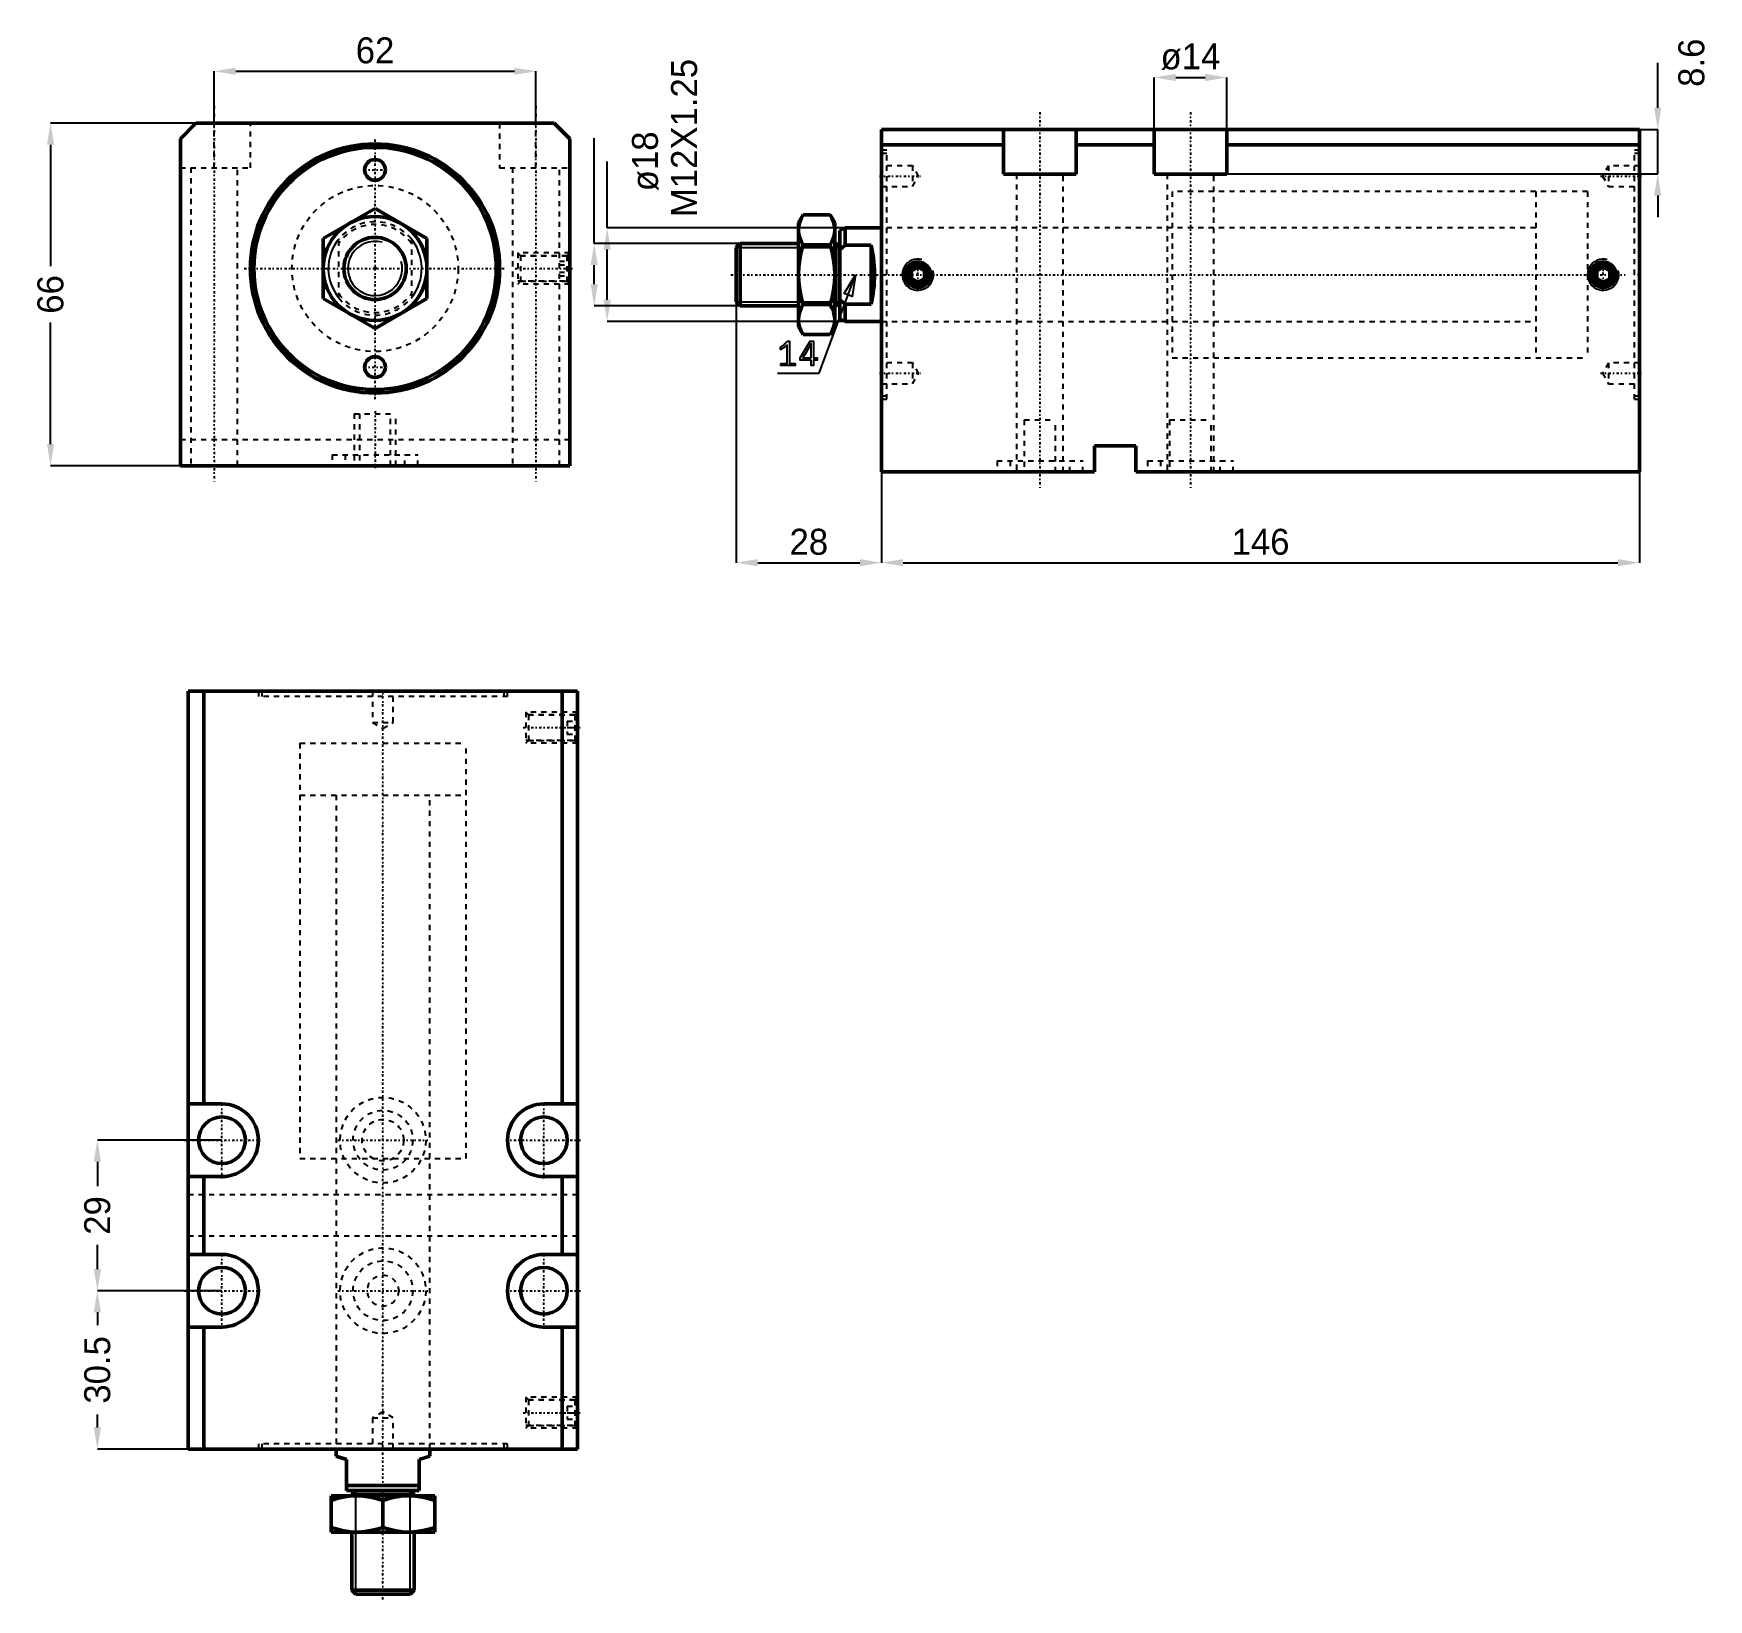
# Model space of a CAD drawing. Header units: millimetres. Extents: x -66 to 257, y -256 to 45.
import ezdxf

# ---------------------------------------------------------------- set-up
doc = ezdxf.new("R2010")
doc.units = ezdxf.units.MM
doc.linetypes.add('Center', pattern=[1.5, 0.45, -0.5, 0.05, -0.5])
doc.linetypes.add('Dashed', pattern=[2, 1, -1])
for name, color, linetype, lineweight in [('2d ConnectionPoints', 7, 'Continuous', 50), ('AM_0', 7, 'Continuous', 50), ('AM_5', 3, 'Continuous', 25), ('AM_7', 7, 'Center', 25), ('AM_9', 6, 'Dashed', 25)]:
    doc.layers.add(name, color=color, linetype=linetype, lineweight=lineweight)
doc.dimstyles.new('ISO-25', dxfattribs={"dimtxt": 2.5, "dimasz": 2.5, "dimexe": 1.25, "dimexo": 0.625, "dimtad": 1, "dimtxsty": 'Standard', "dimcen": 2.5, "dimadec": 0, "dimazin": 0, "dimtfac": 1, "dimtmove": 0, "dimatfit": 3, "dimfxl": 0, "dimarcsym": 0})

# ---------------------------------------------------------------- blocks, each defined once
blk = doc.blocks.new('1_JECX_MF_EXLA_32_70_0_rod__0_in_JECX_MF_160_EXLA_32_70_0__0')
at = {"layer": 'AM_0'}
for p, q in [((-10, 5.77), (0, 11.55)), ((0, 11.55), (10, 5.77)), ((-10, -5.77), (-10, 5.77)), ((10, 5.77), (10, -5.77)), ((0, -11.55), (-10, -5.77)), ((10, -5.77), (0, -11.55))]:
    blk.add_line(p, q, dxfattribs=at)
for radius in [10, 6]:
    blk.add_circle((0, 0), radius, dxfattribs=at)
at = {"layer": 'AM_5'}
blk.add_arc((0, 0), 5.23, 75, 15, dxfattribs=at)
at = {"layer": 'AM_9'}
for p, q in [((-7, -5.66), (-7, 5.66)), ((7, 5.66), (7, -5.66))]:
    blk.add_line(p, q, dxfattribs=at)
for points in [[(-7, 5.66), (-7.47, 5.03), (-7.88, 4.36), (-8.23, 3.65), (-8.51, 2.92), (-8.73, 2.17), (-8.89, 1.4), (-8.98, 0.62), (-9, -0.17), (-8.95, -0.95), (-8.83, -1.73), (-8.65, -2.49), (-8.4, -3.23), (-8.09, -3.95), (-7.71, -4.64), (-7.28, -5.3), (-7, -5.66)], [(7, -5.66), (7.47, -5.03), (7.88, -4.36), (8.23, -3.65), (8.51, -2.92), (8.73, -2.17), (8.89, -1.4), (8.98, -0.62), (9, 0.17), (8.95, 0.95), (8.83, 1.73), (8.65, 2.49), (8.4, 3.23), (8.09, 3.95), (7.71, 4.64), (7.28, 5.3), (7, 5.66)]]:
    blk.add_lwpolyline(points, dxfattribs=at)
for radius, start, end in [(9, 38.9424, 141.0576), (8.5, 34.5603, 145.4397), (8.5, 214.5603, 325.4397), (9, 218.9424, 321.0576)]:
    blk.add_arc((0, 0), radius, start, end, dxfattribs=at)
blk = doc.blocks.new('2_JECX_MF_EXLA_32_70_0_body__0_in_JECX_MF_160_EXLA_32_70_0__0')
at = {"layer": 'AM_0'}
for p, q in [((-34.5, 28), (-37.5, 25)), ((34.5, 28), (-34.5, 28)), ((37.5, 25), (34.5, 28)), ((-37.5, 25), (-37.5, -38)), ((37.5, -38), (37.5, 25)), ((-37.5, -38), (37.5, -38))]:
    blk.add_line(p, q, dxfattribs=at)
for centre, radius in [((0, 0), 24), ((0, 0), 23.34), ((0, 19), 2), ((0, -19), 2)]:
    blk.add_circle(centre, radius, dxfattribs=at)
at = {"layer": 'AM_5', "linetype": 'Dashed'}
for p, q in [((37.5, 3), (27.5, 3)), ((37.5, -3), (27.5, -3))]:
    blk.add_line(p, q, dxfattribs=at)
at = {"layer": 'AM_7'}
for p, q in [((-31, 31.3), (-31, -41.3)), ((31, 31.3), (31, -41.3)), ((0, -25.2), (0, 25.2)), ((-2.1, 19), (2.1, 19)), ((-25.2, 0), (25.2, 0)), ((27, 0), (38, 0)), ((-2.1, -19), (2.1, -19)), ((0, -27.5), (0, -38.5))]:
    blk.add_line(p, q, dxfattribs=at)
at = {"layer": 'AM_9'}
for p, q in [((-31, 19.4), (-31, 28)), ((-24, 19.4), (-24, 28)), ((24, 28), (24, 19.4)), ((31, 19.4), (31, 28)), ((-37.5, 19.4), (-24, 19.4)), ((-35.5, 19.4), (-35.5, -38)), ((-26.5, -38), (-26.5, 19.4)), ((24, 19.4), (37.5, 19.4)), ((26.5, 19.4), (26.5, -38)), ((35.5, -38), (35.5, 19.4)), ((28.04, 2.46), (27.5, 3)), ((27.5, 3), (27.5, -3)), ((37, 2.4), (27.5, 2.4)), ((36.96, 2.46), (28.04, 2.46)), ((28.04, 2.46), (28.04, -2.46)), ((35.5, 1.44), (37.5, 1.44)), ((35.5, 0.72), (37.5, 0.72)), ((37.5, 3), (36.96, 2.46)), ((36.96, 2.46), (36.96, -2.46)), ((37.5, 1.9), (37, 2.4)), ((37, 2.4), (37, -2.4)), ((27.5, -2.4), (37, -2.4)), ((27.5, -3), (28.04, -2.46)), ((28.04, -2.46), (36.96, -2.46)), ((35.5, -0.72), (37.5, -0.72)), ((35.5, -1.44), (37.5, -1.44)), ((36.96, -2.46), (37.5, -3)), ((37, -2.4), (37.5, -1.9)), ((-4, -28), (4, -28)), ((-4, -28), (-4, -38)), ((-3, -28), (-3, -38)), ((3, -38), (3, -28)), ((4, -38), (4, -28)), ((37.5, -33), (-37.5, -33)), ((-8.25, -35.9), (8.25, -35.9)), ((-8.25, -35.9), (-8.25, -38)), ((-5.75, -35.9), (-5.75, -38)), ((5.75, -38), (5.75, -35.9)), ((8.25, -38), (8.25, -35.9))]:
    blk.add_line(p, q, dxfattribs=at)
blk.add_circle((0, 0), 16, dxfattribs=at)
blk = doc.blocks.new('*D3')
at = {"layer": 'AM_5', "color": 0, "lineweight": -2}
for p, q in [((-31, 28), (-31, 38)), ((-26.83, 38), (26.83, 38)), ((31, 28), (31, 38))]:
    blk.add_line(p, q, dxfattribs=at)
at = {"layer": 'AM_5', "color": 0}
for points in [[(-26.83, 38.69), (-26.83, 37.31), (-31, 38)], [(26.83, 37.31), (26.83, 38.69), (31, 38)]]:
    blk.add_solid(points, dxfattribs=at)
at = {"layer": 'Defpoints', "color": 0}
for p in [(31, 38), (-31, 28), (31, 28)]:
    blk.add_point(p, dxfattribs=at)
at = {"layer": 'AM_5', "color": 0, "insert": (0, 42), "char_height": 5, "attachment_point": 5}
blk.add_mtext('62', dxfattribs=at)
blk = doc.blocks.new('*D4')
at = {"layer": 'AM_5', "color": 0, "lineweight": -2}
for p, q in [((-34.5, 28), (-62.5, 28)), ((-62.5, 23.83), (-62.5, 0.43)), ((-62.5, -33.83), (-62.5, -10.43)), ((-37.5, -38), (-62.5, -38))]:
    blk.add_line(p, q, dxfattribs=at)
at = {"layer": 'AM_5', "color": 0}
for points in [[(-61.81, 23.83), (-63.19, 23.83), (-62.5, 28)], [(-63.19, -33.83), (-61.81, -33.83), (-62.5, -38)]]:
    blk.add_solid(points, dxfattribs=at)
at = {"layer": 'Defpoints', "color": 0}
for p in [(-34.5, 28), (-62.5, -38), (-37.5, -38)]:
    blk.add_point(p, dxfattribs=at)
at = {"layer": 'AM_5', "color": 0, "insert": (-62.5, -5), "char_height": 5, "attachment_point": 5, "rotation": 90}
blk.add_mtext('66', dxfattribs=at)
blk = doc.blocks.new('1_JECX_MF_EXLA_32_70_0_rod__0_in_JECX_MF_160_EXLA_32_70_0__4')
at = {"layer": 'AM_0'}
for p, q in [((-9, 0), (-9, -1.35)), ((9, -1.35), (9, 0)), ((-7, -2), (-9, -1.35)), ((-7, -8), (-7, -2)), ((9, -1.35), (7, -2)), ((7, -2), (7, -8)), ((-10, -9), (10, -9)), ((-10, -16), (-10, -9)), ((-7, -7), (7, -7)), ((-7, -8), (7, -8)), ((-5.23, -8), (-6, -8.77)), ((-6, -8.77), (6, -8.77)), ((-6, -8.77), (-6, -9)), ((6, -8.77), (5.23, -8)), ((6, -9), (6, -8.77)), ((10, -9), (10, -16)), ((0, -15.11), (0, -9.89)), ((-10, -16), (10, -16)), ((-6, -16), (-6, -27.23)), ((6, -27.23), (6, -16)), ((-6, -27.23), (-5.23, -28)), ((-6, -27.23), (6, -27.23)), ((-5.23, -28), (5.23, -28)), ((5.23, -28), (6, -27.23))]:
    blk.add_line(p, q, dxfattribs=at)
for points in [[(-5, -9), (-5.36, -9), (-6.52, -9.09), (-7.68, -9.27), (-8.85, -9.54), (-10, -9.89)], [(0, -9.89), (-1.22, -9.53), (-2.45, -9.25), (-3.72, -9.06), (-5, -9)], [(5, -9), (4.64, -9), (3.48, -9.09), (2.32, -9.27), (1.15, -9.54), (0, -9.89)], [(10, -9.89), (8.78, -9.53), (7.55, -9.25), (6.28, -9.06), (5, -9)], [(-10, -15.11), (-8.78, -15.47), (-7.55, -15.75), (-6.28, -15.94), (-5, -16)], [(-5, -16), (-4.64, -16), (-3.48, -15.91), (-2.32, -15.73), (-1.15, -15.46), (0, -15.11)], [(0, -15.11), (1.22, -15.47), (2.45, -15.75), (3.72, -15.94), (5, -16)], [(5, -16), (5.36, -16), (6.52, -15.91), (7.68, -15.73), (8.85, -15.46), (10, -15.11)]]:
    blk.add_lwpolyline(points, dxfattribs=at)
at = {"layer": 'AM_5'}
for p, q in [((-5.23, -28), (-5.23, -8)), ((5.23, -28), (5.23, -8))]:
    blk.add_line(p, q, dxfattribs=at)
at = {"layer": 'AM_7'}
blk.add_line((0, -29), (0, 146.36), dxfattribs=at)
at = {"layer": 'AM_9'}
for p, q in [((-16, 136), (16, 136)), ((-16, 136), (-16, 126)), ((16, 126), (16, 136)), ((-16, 126), (16, 126)), ((-9, 126), (-9, 0)), ((9, 0), (9, 126))]:
    blk.add_line(p, q, dxfattribs=at)
blk = doc.blocks.new('2_JECX_MF_EXLA_32_70_0_body__0_in_JECX_MF_160_EXLA_32_70_0__4')
at = {"layer": 'AM_0'}
for p, q in [((37.5, 146), (-37.5, 146)), ((-37.5, 146), (-37.5, 0)), ((-34.5, 146), (-34.5, 66.5)), ((34.5, 146), (34.5, 66.5)), ((37.5, 146), (37.5, 0)), ((-31, 66.5), (-37.5, 66.5)), ((37.5, 66.5), (31, 66.5)), ((-37.5, 52.5), (-31, 52.5)), ((-34.5, 52.5), (-34.5, 37.5)), ((31, 52.5), (37.5, 52.5)), ((34.5, 52.5), (34.5, 37.5)), ((-31, 37.5), (-37.5, 37.5)), ((37.5, 37.5), (31, 37.5)), ((-37.5, 23.5), (-31, 23.5)), ((-34.5, 23.5), (-34.5, 0)), ((31, 23.5), (37.5, 23.5)), ((34.5, 23.5), (34.5, 0)), ((37.5, 0), (-37.5, 0))]:
    blk.add_line(p, q, dxfattribs=at)
for centre in [(-31, 59.5), (31, 59.5), (-31, 30.5), (31, 30.5)]:
    blk.add_circle(centre, 4.5, dxfattribs=at)
for centre, start, end in [((-31, 59.5), 270, 90), ((31, 59.5), 90, 270), ((-31, 30.5), 270, 90), ((31, 30.5), 90, 270)]:
    blk.add_arc(centre, 7, start, end, dxfattribs=at)
at = {"layer": 'AM_5', "linetype": 'Dashed'}
for p, q in [((37.5, 142), (27.5, 142)), ((37.5, 136), (27.5, 136)), ((37.5, 10), (27.5, 10)), ((37.5, 4), (27.5, 4))]:
    blk.add_line(p, q, dxfattribs=at)
at = {"layer": 'AM_7'}
for p, q in [((27, 139), (38, 139)), ((-31, 52.15), (-31, 66.85)), ((31, 52.15), (31, 66.85)), ((-38.35, 59.5), (-23.65, 59.5)), ((-8.6625, 59.5), (8.6625, 59.5)), ((23.65, 59.5), (38.35, 59.5)), ((-31, 23.15), (-31, 37.85)), ((31, 23.15), (31, 37.85)), ((-38.35, 30.5), (-23.65, 30.5)), ((-8.6625, 30.5), (8.6625, 30.5)), ((23.65, 30.5), (38.35, 30.5)), ((27, 7), (38, 7))]:
    blk.add_line(p, q, dxfattribs=at)
at = {"layer": 'AM_9'}
for p, q in [((-24, 146), (-24, 145)), ((-23.34, 146), (-23.34, 145)), ((-2, 146), (-2, 140)), ((2, 140), (2, 146)), ((23.34, 145), (23.34, 146)), ((24, 145), (24, 146)), ((24, 145), (-24, 145)), ((27.5, 142), (27.5, 136)), ((28.0415, 141.4585), (27.5, 142)), ((37.5, 142), (36.9585, 141.4585)), ((-2, 140), (2, 140)), ((-2, 140), (0, 138.8453)), ((0, 138.8453), (2, 140)), ((37, 141.4), (27.5, 141.4)), ((36.9585, 141.4585), (28.0415, 141.4585)), ((28.0415, 141.4585), (28.0415, 136.5415)), ((35.5, 140.25), (37.5, 140.25)), ((35.5, 140.25), (35.5, 137.75)), ((35.5, 139), (37.5, 139)), ((36.9585, 141.4585), (36.9585, 136.5415)), ((37.5, 140.9), (37, 141.4)), ((37, 141.4), (37, 136.6)), ((-16, 136), (16, 136)), ((-16, 136), (-16, 56)), ((16, 56), (16, 136)), ((27.5, 136.6), (37, 136.6)), ((27.5, 136), (28.0415, 136.5415)), ((28.0415, 136.5415), (36.9585, 136.5415)), ((35.5, 137.75), (37.5, 137.75)), ((36.9585, 136.5415), (37.5, 136)), ((37, 136.6), (37.5, 137.1)), ((-16, 56), (16, 56)), ((-9, 56), (-9, 0)), ((9, 0), (9, 56)), ((37.5, 49), (-37.5, 49)), ((37.5, 41), (-37.5, 41)), ((27.5, 10), (27.5, 4)), ((28.0415, 9.4585), (27.5, 10)), ((37.5, 10), (36.9585, 9.4585)), ((0, 7.1547), (-2, 6)), ((2, 6), (0, 7.1547)), ((37, 9.4), (27.5, 9.4)), ((36.9585, 9.4585), (28.0415, 9.4585)), ((28.0415, 9.4585), (28.0415, 4.5415)), ((35.5, 8.25), (37.5, 8.25)), ((35.5, 8.25), (35.5, 5.75)), ((35.5, 7), (37.5, 7)), ((36.9585, 9.4585), (36.9585, 4.5415)), ((37.5, 8.9), (37, 9.4)), ((37, 9.4), (37, 4.6)), ((-2, 6), (-2, 0)), ((-2, 6), (2, 6)), ((2, 0), (2, 6)), ((27.5, 4.6), (37, 4.6)), ((27.5, 4), (28.0415, 4.5415)), ((28.0415, 4.5415), (36.9585, 4.5415)), ((35.5, 5.75), (37.5, 5.75)), ((36.9585, 4.5415), (37.5, 4)), ((37, 4.6), (37.5, 5.1)), ((24, 1), (-24, 1)), ((-24, 1), (-24, 0)), ((-23.34, 1), (-23.34, 0)), ((23.34, 0), (23.34, 1)), ((24, 0), (24, 1))]:
    blk.add_line(p, q, dxfattribs=at)
for centre, radius in [((0, 59.5), 8.25), ((0, 59.5), 5.75), ((0, 59.5), 4), ((0, 30.5), 8.25), ((0, 30.5), 5.75), ((0, 30.5), 3)]:
    blk.add_circle(centre, radius, dxfattribs=at)
blk = doc.blocks.new('*D10')
at = {"layer": 'AM_5', "color": 0, "lineweight": -2}
for p, q in [((-29.48, -167.97), (-53.48, -167.97)), ((-53.48, -172.13), (-53.48, -176.8)), ((-53.48, -192.8), (-53.48, -188.13)), ((-29.48, -196.97), (-53.48, -196.97))]:
    blk.add_line(p, q, dxfattribs=at)
at = {"layer": 'AM_5', "color": 0}
for points in [[(-54.17, -172.13), (-52.78, -172.13), (-53.48, -167.97)], [(-54.17, -192.8), (-52.78, -192.8), (-53.48, -196.97)]]:
    blk.add_solid(points, dxfattribs=at)
at = {"layer": 'Defpoints', "color": 0}
for p in [(-53.48, -167.97), (-29.48, -167.97), (-29.48, -196.97)]:
    blk.add_point(p, dxfattribs=at)
at = {"layer": 'AM_5', "color": 0, "insert": (-53.48, -182.47), "char_height": 5, "attachment_point": 5, "rotation": 90}
blk.add_mtext('29', dxfattribs=at)
blk = doc.blocks.new('*D11')
at = {"layer": 'AM_5', "color": 0, "lineweight": -2}
for p, q in [((-29.48, -196.97), (-53.48, -196.97)), ((-53.48, -201.13), (-53.48, -203.63)), ((-53.48, -223.3), (-53.48, -220.8)), ((-35.98, -227.47), (-53.48, -227.47))]:
    blk.add_line(p, q, dxfattribs=at)
at = {"layer": 'AM_5', "color": 0}
for points in [[(-54.17, -201.13), (-52.78, -201.13), (-53.48, -196.97)], [(-54.17, -223.3), (-52.78, -223.3), (-53.48, -227.47)]]:
    blk.add_solid(points, dxfattribs=at)
at = {"layer": 'Defpoints', "color": 0}
for p in [(-29.48, -196.97), (-53.48, -227.47), (-35.98, -227.47)]:
    blk.add_point(p, dxfattribs=at)
at = {"layer": 'AM_5', "color": 0, "insert": (-53.48, -212.22), "char_height": 5, "attachment_point": 5, "rotation": 90}
blk.add_mtext('30.5', dxfattribs=at)
blk = doc.blocks.new('1_JECX_MF_EXLA_32_70_0_rod__0_in_JECX_MF_160_EXLA_32_70_0__2')
at = {"layer": 'AM_0'}
for p, q in [((-15.11, 11.55), (-16, 10)), ((-16, 10), (-16, -10)), ((-15.11, 11.55), (-9.89, 11.55)), ((-9, 10), (-9.89, 11.55)), ((-9, 10), (-9, -10)), ((-7, 9), (-8, 8.5)), ((-8, 8.5), (-8, -8.5)), ((0, 9), (-7, 9)), ((-7, 9), (-7, 5.66)), ((-27.23, 6), (-28, 5.23)), ((-28, 5.23), (-28, -5.23)), ((-16, 6), (-27.23, 6)), ((-27.23, 6), (-27.23, -6)), ((-15.11, 5.77), (-9.89, 5.77)), ((-8.77, 6), (-9, 6)), ((-8, 5.23), (-8.77, 6)), ((-8.77, 6), (-8.77, -6)), ((-7, 5.66), (-8, 4.82)), ((-2, 5.66), (-7, 5.66)), ((-2, 5.66), (-2, -5.66)), ((-28, -5.23), (-27.23, -6)), ((-27.23, -6), (-16, -6)), ((-15.11, -5.77), (-9.89, -5.77)), ((-9, -6), (-8.77, -6)), ((-8.77, -6), (-8, -5.23)), ((-7, -5.66), (-2, -5.66)), ((-7, -5.66), (-7, -9)), ((-8, -8.5), (-7, -9)), ((-7, -9), (0, -9)), ((-16, -10), (-15.11, -11.55)), ((-15.11, -11.55), (-9.89, -11.55)), ((-9.89, -11.55), (-9, -10))]:
    blk.add_line(p, q, dxfattribs=at)
for points in [[(-15.11, 11.55), (-15.47, 10.84), (-15.75, 10.13), (-15.94, 9.4), (-16, 8.66)], [(-9, 8.66), (-9, 8.87), (-9.09, 9.54), (-9.27, 10.21), (-9.54, 10.88), (-9.89, 11.55)], [(-16, 8.66), (-16, 8.45), (-15.91, 7.78), (-15.73, 7.11), (-15.46, 6.44), (-15.11, 5.77)], [(-9.89, 5.77), (-9.53, 6.48), (-9.25, 7.19), (-9.06, 7.92), (-9, 8.66)], [(-15.11, 5.77), (-15.47, 4.39), (-15.75, 2.98), (-15.93, 1.53), (-16, 0.07), (-16, 0)], [(-9, 0), (-9.06, 1.45), (-9.24, 2.89), (-9.52, 4.34), (-9.89, 5.77)], [(-2, -5.66), (-1.85, -5.03), (-1.72, -4.36), (-1.6, -3.65), (-1.51, -2.92), (-1.44, -2.17), (-1.39, -1.4), (-1.36, -0.62), (-1.35, 0.17), (-1.37, 0.95), (-1.4, 1.73), (-1.46, 2.49), (-1.55, 3.23), (-1.65, 3.95), (-1.77, 4.64), (-1.91, 5.3), (-2, 5.66)], [(-16, 0), (-15.94, -1.45), (-15.76, -2.89), (-15.48, -4.34), (-15.11, -5.77)], [(-9.89, -5.77), (-9.53, -4.39), (-9.25, -2.98), (-9.07, -1.53), (-9, -0.07), (-9, 0)], [(-15.11, -5.77), (-15.47, -6.48), (-15.75, -7.19), (-15.94, -7.92), (-16, -8.66)], [(-9, -8.66), (-9, -8.45), (-9.09, -7.78), (-9.27, -7.11), (-9.54, -6.44), (-9.89, -5.77)], [(-8, -4.82), (-7.99, -4.83), (-7, -5.66)], [(-16, -8.66), (-16, -8.87), (-15.91, -9.54), (-15.73, -10.21), (-15.46, -10.88), (-15.11, -11.55)], [(-9.89, -11.55), (-9.53, -10.84), (-9.25, -10.13), (-9.06, -9.4), (-9, -8.66)]]:
    blk.add_lwpolyline(points, dxfattribs=at)
at = {"layer": 'AM_5'}
for p, q in [((-28, 5.23), (-8, 5.23)), ((-28, -5.23), (-8, -5.23))]:
    blk.add_line(p, q, dxfattribs=at)
at = {"layer": 'AM_7'}
blk.add_line((-29, 0), (143.2, 0), dxfattribs=at)
at = {"layer": 'AM_9'}
for p, q in [((136, 16), (126, 16)), ((126, 16), (126, -16)), ((136, 16), (136, -16)), ((126, 9), (0, 9)), ((0, -9), (126, -9)), ((126, -16), (136, -16))]:
    blk.add_line(p, q, dxfattribs=at)
blk = doc.blocks.new('2_JECX_MF_EXLA_32_70_0_body__0_in_JECX_MF_160_EXLA_32_70_0__2')
at = {"layer": 'AM_0'}
for p, q in [((0, -38), (0, 28)), ((146, 28), (0, 28)), ((23.5, 28), (23.5, 19.4)), ((37.5, 19.4), (37.5, 28)), ((52.5, 19.4), (52.5, 28)), ((66.5, 19.4), (66.5, 28)), ((146, -38), (146, 28)), ((23.5, 25), (0, 25)), ((52.5, 25), (37.5, 25)), ((146, 25), (66.5, 25)), ((23.5, 19.4), (37.5, 19.4)), ((52.5, 19.4), (66.5, 19.4)), ((7, 1.44), (5.75, 0.72)), ((5.75, 0.72), (5.75, -0.72)), ((8.25, 0.72), (7, 1.44)), ((8.25, -0.72), (8.25, 0.72)), ((139, 1.44), (137.75, 0.72)), ((137.75, 0.72), (137.75, -0.72)), ((140.25, 0.72), (139, 1.44)), ((140.25, -0.72), (140.25, 0.72)), ((5.75, -0.72), (7, -1.44)), ((7, -1.44), (8.25, -0.72)), ((137.75, -0.72), (139, -1.44)), ((139, -1.44), (140.25, -0.72)), ((41, -33), (41, -38)), ((49, -33), (41, -33)), ((49, -38), (49, -33)), ((41, -38), (0, -38)), ((146, -38), (49, -38))]:
    blk.add_line(p, q, dxfattribs=at)
for centre, radius in [((7, 0), 2.46), ((7, 0), 2.4), ((7, 0), 1.9), ((139, 0), 2.46), ((139, 0), 2.4), ((139, 0), 1.9)]:
    blk.add_circle(centre, radius, dxfattribs=at)
at = {"layer": 'AM_5'}
for centre in [(7, 0), (139, 0)]:
    blk.add_arc(centre, 3, 75, 15, dxfattribs=at)
at = {"layer": 'AM_7'}
for p, q in [((30.5, 31.3), (30.5, -41.3)), ((59.5, 31.3), (59.5, -41.3)), ((-0.36, 19), (7.51, 19)), ((138.49, 19), (146.36, 19)), ((7, -3.15), (7, 3.15)), ((139, -3.15), (139, 3.15)), ((146.05, 0), (144.95, 0)), ((-0.36, -19), (7.51, -19)), ((138.49, -19), (146.36, -19))]:
    blk.add_line(p, q, dxfattribs=at)
at = {"layer": 'AM_9'}
for p, q in [((1, 24), (0, 24)), ((1, 23.34), (0, 23.34)), ((1, -24), (1, 24)), ((145, -24), (145, 24)), ((146, 24), (145, 24)), ((146, 23.34), (145, 23.34)), ((6, 21), (0, 21)), ((7.15, 19), (6, 21)), ((6, 21), (6, 17)), ((26, 19.4), (26, -38)), ((35, -38), (35, 19.4)), ((55, 19.4), (55, -38)), ((64, -38), (64, 19.4)), ((140, 21), (138.85, 19)), ((146, 21), (140, 21)), ((140, 21), (140, 17)), ((0, 17), (6, 17)), ((6, 17), (7.15, 19)), ((138.85, 19), (140, 17)), ((140, 17), (146, 17)), ((136, 16), (56, 16)), ((56, 16), (56, -16)), ((136, 16), (136, -16)), ((56, 9), (0, 9)), ((0, -9), (56, -9)), ((56, -16), (136, -16)), ((6, -17), (0, -17)), ((7.15, -19), (6, -17)), ((6, -17), (6, -21)), ((6, -21), (7.15, -19)), ((140, -17), (138.85, -19)), ((138.85, -19), (140, -21)), ((146, -17), (140, -17)), ((140, -17), (140, -21)), ((0, -21), (6, -21)), ((140, -21), (146, -21)), ((0, -23.34), (1, -23.34)), ((0, -24), (1, -24)), ((145, -23.34), (146, -23.34)), ((145, -24), (146, -24)), ((27.5, -28), (33.5, -28)), ((27.5, -28), (27.5, -38)), ((33.5, -38), (33.5, -28)), ((55.5, -28), (63.5, -28)), ((55.5, -28), (55.5, -38)), ((63.5, -38), (63.5, -28)), ((22.25, -35.9), (38.75, -35.9)), ((22.25, -35.9), (22.25, -38)), ((24.75, -35.9), (24.75, -38)), ((36.25, -38), (36.25, -35.9)), ((38.75, -38), (38.75, -35.9)), ((51.25, -35.9), (67.75, -35.9)), ((51.25, -35.9), (51.25, -38)), ((53.75, -35.9), (53.75, -38)), ((65.25, -38), (65.25, -35.9)), ((67.75, -38), (67.75, -35.9))]:
    blk.add_line(p, q, dxfattribs=at)
blk = doc.blocks.new('*D21')
at = {"layer": 'AM_5', "color": 0, "lineweight": -2}
for p, q in [((150.05, 26.81), (150.05, 36.81)), ((154.21, 36.81), (159.88, 36.81)), ((164.05, 26.81), (164.05, 36.81))]:
    blk.add_line(p, q, dxfattribs=at)
at = {"layer": 'AM_5', "color": 0}
for points in [[(154.21, 37.5), (154.21, 36.11), (150.05, 36.81)], [(159.88, 37.5), (159.88, 36.11), (164.05, 36.81)]]:
    blk.add_solid(points, dxfattribs=at)
at = {"layer": 'Defpoints', "color": 0}
for p in [(164.05, 36.81), (150.05, 26.81), (164.05, 26.81)]:
    blk.add_point(p, dxfattribs=at)
at = {"layer": 'AM_5', "color": 0, "insert": (157.05, 40.81), "char_height": 5, "attachment_point": 5}
blk.add_mtext('ø14', dxfattribs=at)
blk = doc.blocks.new('*D22')
at = {"layer": 'AM_5', "color": 0, "lineweight": -2}
for p, q in [((247.05, 30.97), (247.05, 39.64)), ((164.05, 26.81), (247.05, 26.81)), ((247.05, 18.21), (247.05, 26.81)), ((164.05, 18.21), (247.05, 18.21)), ((247.05, 14.04), (247.05, 9.87))]:
    blk.add_line(p, q, dxfattribs=at)
at = {"layer": 'AM_5', "color": 0}
for points in [[(246.35, 30.97), (247.74, 30.97), (247.05, 26.81)], [(246.35, 14.04), (247.74, 14.04), (247.05, 18.21)]]:
    blk.add_solid(points, dxfattribs=at)
at = {"layer": 'Defpoints', "color": 0}
for p in [(164.05, 26.81), (247.05, 26.81), (164.05, 18.21)]:
    blk.add_point(p, dxfattribs=at)
at = {"layer": 'AM_5', "color": 0, "insert": (253.55, 39.64), "char_height": 5, "attachment_point": 5, "rotation": 90}
blk.add_mtext('8.6', dxfattribs=at)
blk = doc.blocks.new('*D23')
at = {"layer": 'AM_5', "color": 0, "lineweight": -2}
for p, q in [((97.55, -39.19), (97.55, -56.69)), ((243.55, -39.19), (243.55, -56.69)), ((101.71, -56.69), (239.38, -56.69))]:
    blk.add_line(p, q, dxfattribs=at)
at = {"layer": 'AM_5', "color": 0}
for points in [[(101.71, -56), (101.71, -57.39), (97.55, -56.69)], [(239.38, -56), (239.38, -57.39), (243.55, -56.69)]]:
    blk.add_solid(points, dxfattribs=at)
at = {"layer": 'Defpoints', "color": 0}
for p in [(97.55, -39.19), (243.55, -39.19), (243.55, -56.69)]:
    blk.add_point(p, dxfattribs=at)
at = {"layer": 'AM_5', "color": 0, "insert": (170.55, -52.69), "char_height": 5, "attachment_point": 5}
blk.add_mtext('146', dxfattribs=at)
blk = doc.blocks.new('*D24')
at = {"layer": 'AM_5', "color": 0, "lineweight": -2}
for p, q in [((69.55, -1.19), (69.55, -56.69)), ((97.55, -39.19), (97.55, -56.69)), ((73.71, -56.69), (93.38, -56.69))]:
    blk.add_line(p, q, dxfattribs=at)
at = {"layer": 'AM_5', "color": 0}
for points in [[(73.71, -56), (73.71, -57.39), (69.55, -56.69)], [(93.38, -56), (93.38, -57.39), (97.55, -56.69)]]:
    blk.add_solid(points, dxfattribs=at)
at = {"layer": 'Defpoints', "color": 0}
for p in [(69.55, -1.19), (97.55, -39.19), (97.55, -56.69)]:
    blk.add_point(p, dxfattribs=at)
at = {"layer": 'AM_5', "color": 0, "insert": (83.55, -52.69), "char_height": 5, "attachment_point": 5}
blk.add_mtext('28', dxfattribs=at)
blk = doc.blocks.new('*D25')
at = {"layer": 'AM_5', "color": 0, "lineweight": -2}
for p, q in [((44.71, 7.81), (44.71, 20.64)), ((90.55, 7.81), (44.71, 7.81)), ((44.71, -6.03), (44.71, 3.64)), ((90.55, -10.19), (44.71, -10.19))]:
    blk.add_line(p, q, dxfattribs=at)
at = {"layer": 'AM_5', "color": 0}
for points in [[(44.02, 3.64), (45.41, 3.64), (44.71, 7.81)], [(44.02, -6.03), (45.41, -6.03), (44.71, -10.19)]]:
    blk.add_solid(points, dxfattribs=at)
at = {"layer": 'Defpoints', "color": 0}
for p in [(44.71, 7.81), (90.55, 7.81), (90.55, -10.19)]:
    blk.add_point(p, dxfattribs=at)
at = {"layer": 'AM_5', "color": 0, "insert": (52.05, 20.64), "char_height": 5, "attachment_point": 5, "rotation": 90}
blk.add_mtext('ø18', dxfattribs=at)
blk = doc.blocks.new('*D26')
at = {"layer": 'AM_5', "color": 0, "lineweight": -2}
for p, q in [((42.21, 4.81), (42.21, 25.14)), ((70.31, 4.81), (42.21, 4.81)), ((42.21, -3.03), (42.21, 0.64)), ((70.55, -7.19), (42.21, -7.19))]:
    blk.add_line(p, q, dxfattribs=at)
at = {"layer": 'AM_5', "color": 0}
for points in [[(41.52, 0.64), (42.91, 0.64), (42.21, 4.81)], [(41.52, -3.03), (42.91, -3.03), (42.21, -7.19)]]:
    blk.add_solid(points, dxfattribs=at)
at = {"layer": 'Defpoints', "color": 0}
for p in [(42.21, 4.81), (70.31, 4.81), (70.55, -7.19)]:
    blk.add_point(p, dxfattribs=at)
at = {"layer": 'AM_5', "color": 0, "insert": (59.55, 25.14), "char_height": 5, "attachment_point": 5, "rotation": 90}
blk.add_mtext('M12X1.25', dxfattribs=at)

msp = doc.modelspace()

# ---------------------------------------------------------------- linework, layer by layer
at = {"layer": '2d ConnectionPoints'}
for p in [(0, 0), (97.545, -1.194), (1.523, -227.468)]:
    msp.add_point(p, dxfattribs=at)
at = {"layer": 'AM_5'}
for p, q in [((85.545, -20.194), (92.545, -1.194)), ((77.545, -20.194), (85.545, -20.194))]:
    msp.add_line(p, q, dxfattribs=at)
for points in [[(92.545, -1.194), (91.887, -5.392), (90.323, -4.816), (92.545, -1.194)], [(78.153, -18.278), (79.349, -18.278), (79.349, -14.761), (79.349, -14.761), (79.284, -14.826), (79.176, -14.927), (79.176, -14.927), (79.052, -15.033), (78.962, -15.106), (78.962, -15.106), (78.868, -15.178), (78.726, -15.281), (78.726, -15.281), (78.584, -15.377), (78.488, -15.437), (78.488, -15.437), (78.394, -15.492), (78.264, -15.558), (78.264, -15.558), (78.146, -15.605), (78.075, -15.626), (78.075, -15.132), (78.075, -15.132), (78.164, -15.09), (78.304, -15.01), (78.304, -15.01), (78.451, -14.909), (78.554, -14.831), (78.554, -14.831), (78.658, -14.748), (78.808, -14.618), (78.808, -14.618), (78.953, -14.483), (79.047, -14.391), (79.047, -14.391), (79.135, -14.3), (79.254, -14.171), (79.254, -14.171), (79.355, -14.054), (79.414, -13.981), (79.83, -13.981), (79.83, -18.278), (80.915, -18.278), (80.915, -18.694), (78.153, -18.694), (78.153, -18.278)], [(83.97, -17.654), (81.864, -17.654), (81.864, -17.231), (83.781, -13.981), (84.425, -13.981), (84.425, -17.215), (85.127, -17.215), (85.127, -17.654), (84.425, -17.654), (84.425, -18.694), (83.97, -18.694), (83.97, -17.654)], [(83.976, -17.215), (83.976, -14.527), (82.423, -17.215), (83.976, -17.215)]]:
    msp.add_lwpolyline(points, dxfattribs=at)

# ---------------------------------------------------------------- block references
for name, p in [('2_JECX_MF_EXLA_32_70_0_body__0_in_JECX_MF_160_EXLA_32_70_0__0', (0, 0)), ('2_JECX_MF_EXLA_32_70_0_body__0_in_JECX_MF_160_EXLA_32_70_0__2', (97.545, -1.194)), ('1_JECX_MF_EXLA_32_70_0_rod__0_in_JECX_MF_160_EXLA_32_70_0__2', (97.545, -1.194)), ('1_JECX_MF_EXLA_32_70_0_rod__0_in_JECX_MF_160_EXLA_32_70_0__0', (0, 0)), ('2_JECX_MF_EXLA_32_70_0_body__0_in_JECX_MF_160_EXLA_32_70_0__4', (1.523, -227.468)), ('1_JECX_MF_EXLA_32_70_0_rod__0_in_JECX_MF_160_EXLA_32_70_0__4', (1.523, -227.468))]:
    msp.add_blockref(name, p)

# ---------------------------------------------------------------- dimensions: what is measured, and where the dimension line sits
for base, p1, p2, text, picture, middle in [((31, 38), (-31, 28), (31, 28), '62', '*D3', (0, 38)), ((164.045, 36.806), (150.045, 26.806), (164.045, 26.806), 'ø14', '*D21', (157.045, 36.806)), ((97.545, -56.694), (69.545, -1.194), (97.545, -39.194), '28', '*D24', (83.545, -56.694)), ((243.545, -56.694), (97.545, -39.194), (243.545, -39.194), '146', '*D23', (170.545, -56.694))]:
    dim = msp.add_linear_dim(base=base, p1=p1, p2=p2, text=text, dimstyle='ISO-25', override={"dimtxt": 5, "dimasz": 4.166667, "dimexe": 0, "dimexo": 0, "dimgap": 1.5}, dxfattribs=at)
    dim.commit()
    dim.dimension.update_dxf_attribs({"geometry": picture, "text_midpoint": middle, "dimtype": 160})
for base, p1, p2, text, picture, middle in [((247.045, 26.806), (164.045, 18.206), (164.045, 26.806), '8.6', '*D22', (253.545, 39.639)), ((42.212, 4.806), (70.545, -7.194), (70.312, 4.806), 'M12X1.25', '*D26', (59.545, 25.139)), ((-62.5, -38), (-34.5, 28), (-37.5, -38), '66', '*D4', (-62.5, -5)), ((44.712, 7.806), (90.545, -10.194), (90.545, 7.806), 'ø18', '*D25', (52.045, 20.639)), ((-53.477, -167.968), (-29.477, -196.968), (-29.477, -167.968), '29', '*D10', (-53.477, -182.468)), ((-53.477, -227.468), (-29.477, -196.968), (-35.977, -227.468), '30.5', '*D11', (-53.477, -212.218))]:
    dim = msp.add_linear_dim(base=base, p1=p1, p2=p2, angle=90, text=text, dimstyle='ISO-25', override={"dimtxt": 5, "dimasz": 4.166667, "dimexe": 0, "dimexo": 0, "dimgap": 1.5}, dxfattribs=at)
    dim.commit()
    dim.dimension.update_dxf_attribs({"geometry": picture, "text_midpoint": middle, "dimtype": 160, "text_rotation": 90})

doc.saveas('drawing.dxf')
